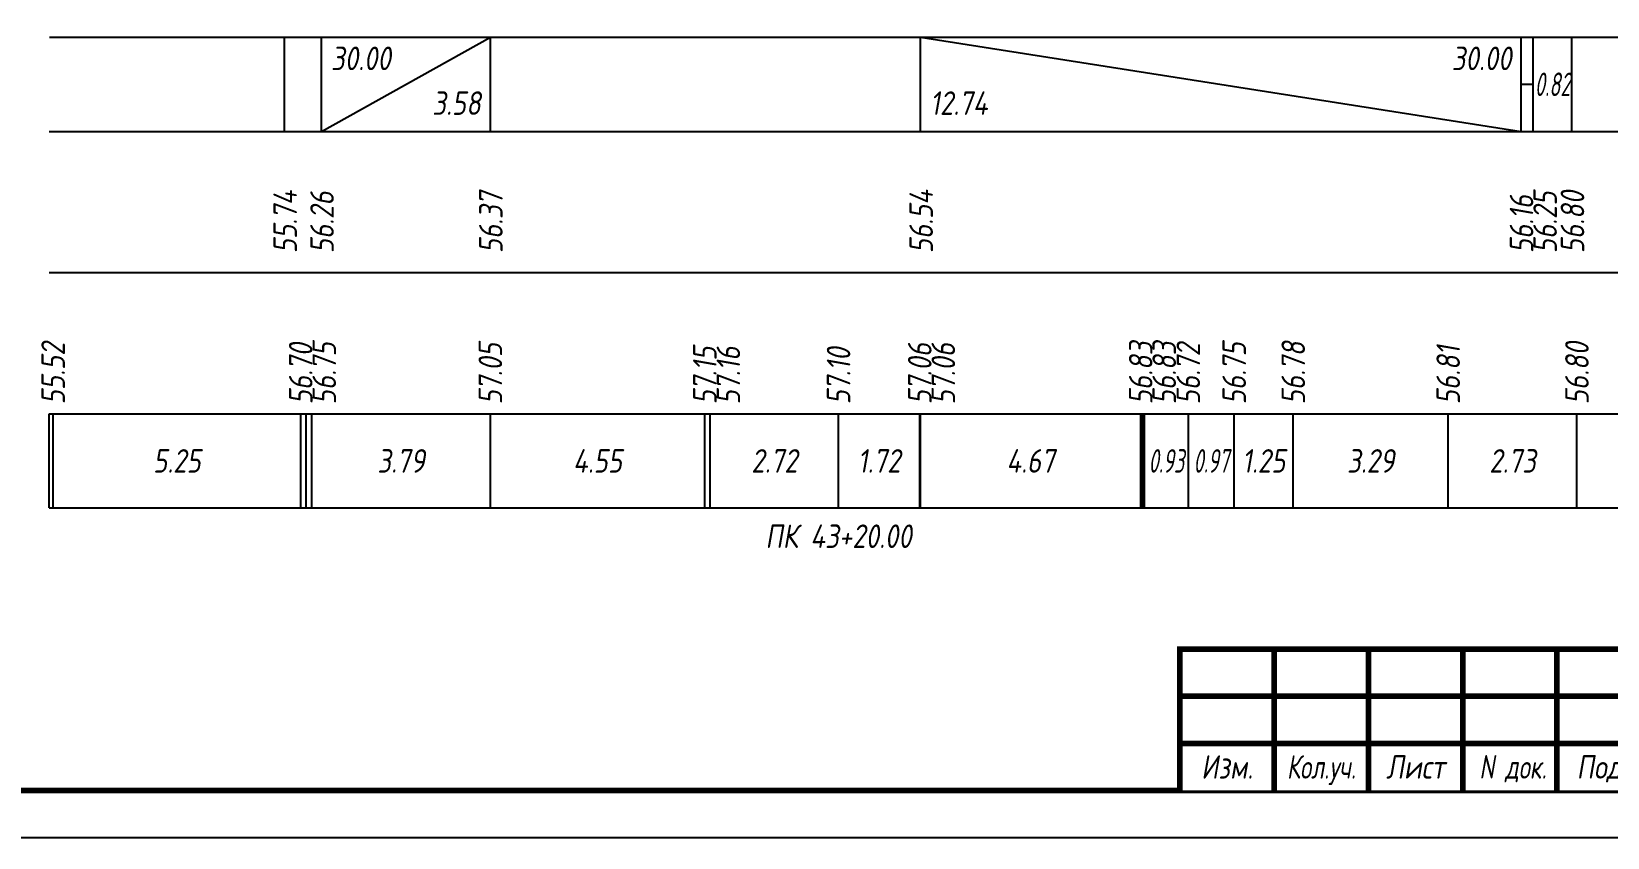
# Model space of a CAD drawing. Extents: x -717 to 1451, y -133302 to 233.
# Drawn here: x 78.1 to 245.3, y -67911.4 to -67825.8 of the extents above; entities that cross this region are included whole.
import ezdxf
from ezdxf.enums import TextEntityAlignment as Align

# ---------------------------------------------------------------- set-up
doc = ezdxf.new("R2010")
doc.units = 0
for name, color, linetype in [('Зарамочное оформление', 7, 'Continuous'), ('Код_510', 7, 'Continuous'), ('Код_516', 1, 'Continuous'), ('Подписи поперечников', 7, 'Continuous'), ('Таблица', 7, 'Continuous')]:
    doc.layers.add(name, color=color, linetype=linetype)
doc.styles.add('М', font='romand.shx', dxfattribs={"width": 0.8, "oblique": 10, "height": 2.5})

# ---------------------------------------------------------------- blocks, each defined once
blk = doc.blocks.new('Штамп')
at = {"linetype": 'Continuous'}
blk.add_wipeout([(199.95, -411.25), (384.95, -411.25), (384.95, -426.25), (199.95, -426.25)], dxfattribs=at).dxf.layer = 'Зарамочное оформление'
at = {"layer": 'Зарамочное оформление', "linetype": 'Continuous', "lineweight": -3, "const_width": 0.6, "flags": 128}
for points in [[(199.95, -426.25), (199.95, -411.25), (384.95, -411.25)], [(209.95, -411.25), (209.95, -426.25)], [(219.95, -411.25), (219.95, -426.25)], [(229.95, -411.25), (229.95, -426.25)], [(239.95, -411.25), (239.95, -426.25)], [(199.95, -416.25), (264.95, -416.25)], [(199.95, -421.25), (264.95, -421.25)]]:
    blk.add_lwpolyline(points, dxfattribs=at)
at = {"layer": 'Зарамочное оформление', "linetype": 'Continuous', "style": 'М', "oblique": 10}
for s, width, p in [('Изм.', 0.8, (204.95, -423.75)), ('Кол.уч.', 0.7, (214.95, -423.75)), ('Лист', 0.8, (224.95, -423.75)), ('N док.', 0.7, (235.28, -423.75)), ('Подпись', 0.8, (247.45, -423.75))]:
    blk.add_text(s, height=2.5, dxfattribs=dict(at, width=width)).set_placement(p, align=Align.MIDDLE_CENTER)
blk = doc.blocks.new('шифр')
blk.add_blockref('Штамп', (0, -67540))

msp = doc.modelspace()

# ---------------------------------------------------------------- linework, layer by layer
at = {"flags": 128}
msp.add_lwpolyline([(-30.054, -67911.421), (389.946, -67911.421), (389.946, -67614.421), (-30.054, -67614.421)], close=True, dxfattribs=at)
at = {"const_width": 0.6, "flags": 128}
msp.add_lwpolyline([(-10.054, -67906.421), (384.946, -67906.421), (384.946, -67619.421), (-10.054, -67619.421)], close=True, dxfattribs=at)
at = {"layer": 'Код_510'}
for p, q in [((79.946, -67876.421), (79.946, -67866.421)), ((80.379, -67876.421), (80.379, -67866.421)), ((106.65, -67876.421), (106.65, -67866.421)), ((107.222, -67876.421), (107.222, -67866.421)), ((107.834, -67876.421), (107.834, -67866.421)), ((126.773, -67876.421), (126.773, -67866.421)), ((149.53, -67876.421), (149.53, -67866.421)), ((150.115, -67876.421), (150.115, -67866.421)), ((163.724, -67876.421), (163.724, -67866.421)), ((172.34, -67876.421), (172.34, -67866.421)), ((172.433, -67876.421), (172.433, -67866.421)), ((195.782, -67876.421), (195.782, -67866.421)), ((196.021, -67876.421), (196.021, -67866.421)), ((196.179, -67876.421), (196.179, -67866.421)), ((200.838, -67876.421), (200.838, -67866.421)), ((205.709, -67876.421), (205.709, -67866.421)), ((211.977, -67876.421), (211.977, -67866.421)), ((228.415, -67876.421), (228.415, -67866.421)), ((242.076, -67876.421), (242.076, -67866.421))]:
    msp.add_line(p, q, dxfattribs=at)
at = {"layer": 'Код_516'}
for p, q in [((104.946, -67836.421), (104.946, -67826.421)), ((108.859, -67836.421), (108.859, -67826.421)), ((108.859, -67836.421), (126.773, -67826.421)), ((126.773, -67836.421), (126.773, -67826.421)), ((172.433, -67836.421), (172.433, -67826.421)), ((172.433, -67826.421), (236.14, -67836.421)), ((236.14, -67836.421), (236.14, -67826.421)), ((236.14, -67836.421), (236.14, -67826.421)), ((237.428, -67836.421), (237.428, -67826.421)), ((241.547, -67836.421), (241.547, -67826.421)), ((236.14, -67831.421), (237.428, -67831.421))]:
    msp.add_line(p, q, dxfattribs=at)
at = {"layer": 'Таблица'}
for p, q in [((80, -67826.421), (266.602, -67826.421)), ((79.946, -67836.421), (266.547, -67836.421)), ((79.946, -67851.421), (266.547, -67851.421)), ((79.946, -67866.421), (266.547, -67866.421)), ((79.946, -67876.421), (266.547, -67876.421))]:
    msp.add_line(p, q, dxfattribs=at)

# ---------------------------------------------------------------- texts
at = {"layer": 'Код_510', "style": 'М', "oblique": 10, "width": 0.8}
for s, p in [('55.52', (80.379, -67865.421)), ('56.70', (106.65, -67865.421)), ('56.75', (109.15, -67865.421)), ('57.05', (126.773, -67865.421)), ('57.15', (149.53, -67865.421)), ('57.16', (152.03, -67865.421)), ('57.10', (163.724, -67865.421)), ('57.06', (172.34, -67865.421)), ('57.06', (174.84, -67865.421)), ('56.83', (195.782, -67865.421)), ('56.83', (198.282, -67865.421)), ('56.72', (200.838, -67865.421)), ('56.75', (205.709, -67865.421)), ('56.78', (211.977, -67865.421)), ('56.81', (228.415, -67865.421)), ('56.80', (242.076, -67865.421))]:
    msp.add_text(s, height=2.5, rotation=90, dxfattribs=at).set_placement(p, align=Align.MIDDLE_LEFT)
at = {"layer": 'Код_510', "style": 'М', "oblique": 10}
for s, width, p in [('5.25', 0.8, (93.514, -67871.421)), ('3.79', 0.8, (117.303, -67871.421)), ('4.55', 0.8, (138.151, -67871.421)), ('2.72', 0.8, (156.92, -67871.421)), ('1.72', 0.8, (168.032, -67871.421)), ('4.67', 0.8, (184.107, -67871.421)), ('0.93', 0.6, (198.509, -67871.421)), ('0.97', 0.6, (203.274, -67871.421)), ('1.25', 0.8, (208.843, -67871.421)), ('3.29', 0.8, (220.196, -67871.421)), ('2.73', 0.8, (235.245, -67871.421))]:
    msp.add_text(s, height=2.5, dxfattribs=dict(at, width=width)).set_placement(p, align=Align.MIDDLE_CENTER)
at = {"layer": 'Код_516', "style": 'М', "oblique": 10, "width": 0.8}
msp.add_text('30.00', height=2.5, dxfattribs=at).set_placement((109.859, -67827.421), align=Align.TOP_LEFT)
msp.add_text('30.00', height=2.5, dxfattribs=at).set_placement((235.14, -67827.421), align=Align.TOP_RIGHT)
at = {"layer": 'Код_516', "style": 'М', "oblique": 10, "width": 0.6}
msp.add_text('0.82', height=2.5, dxfattribs=at).set_placement((239.488, -67831.421), align=Align.MIDDLE_CENTER)
at = {"layer": 'Код_516', "style": 'М', "oblique": 10, "width": 0.8}
msp.add_text('3.58', height=2.5, dxfattribs=at).set_placement((125.773, -67835.421), align=Align.BOTTOM_RIGHT)
msp.add_text('12.74', height=2.5, dxfattribs=at).set_placement((173.433, -67835.421), align=Align.BOTTOM_LEFT)
for s, p in [('55.74', (105, -67849.371)), ('56.26', (108.913, -67849.371)), ('56.37', (126.827, -67849.371)), ('56.54', (172.487, -67849.371)), ('56.16', (236.195, -67849.371)), ('56.25', (238.695, -67849.371)), ('56.80', (241.602, -67849.371))]:
    msp.add_text(s, height=2.5, rotation=90, dxfattribs=at).set_placement(p, align=Align.MIDDLE_LEFT)
at = {"layer": 'Подписи поперечников', "style": 'М', "oblique": 10, "width": 0.8}
msp.add_text('ПК 43+20.00', height=2.5, dxfattribs=at).set_placement((163.724, -67881.421), align=Align.BOTTOM_CENTER)

# ---------------------------------------------------------------- next in the draw order: block references
msp.add_blockref('шифр', (0, 59.829))

doc.saveas('drawing.dxf')
